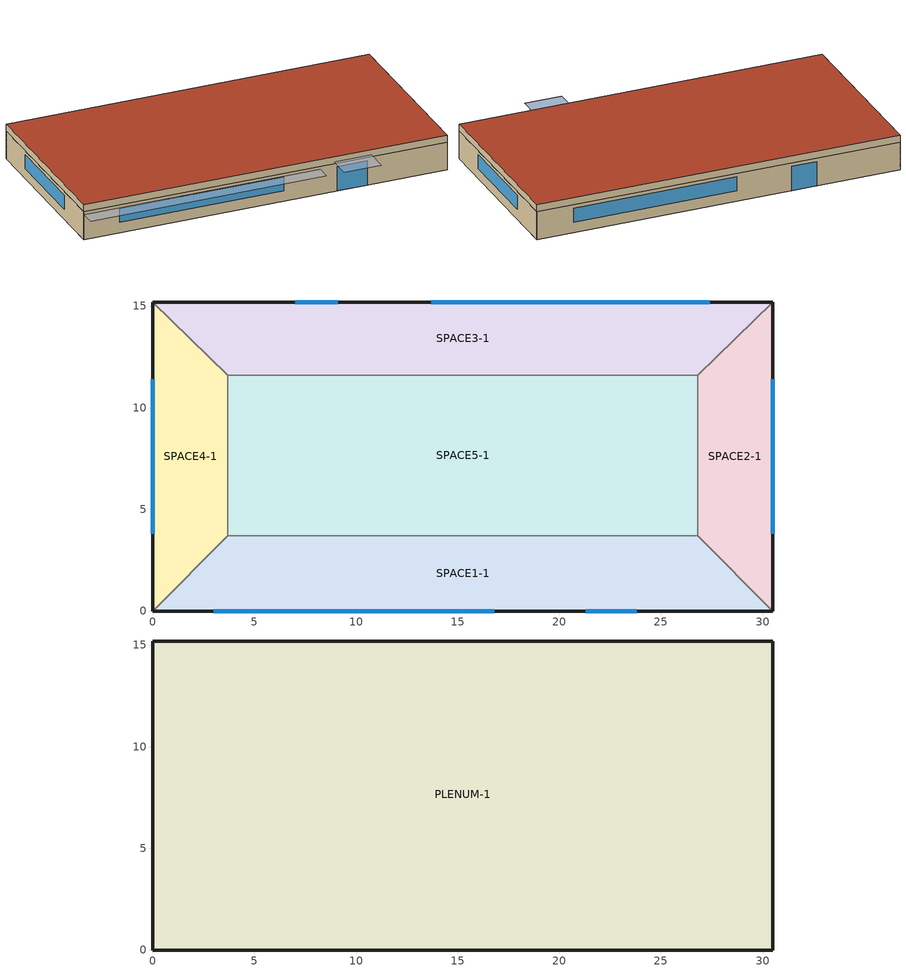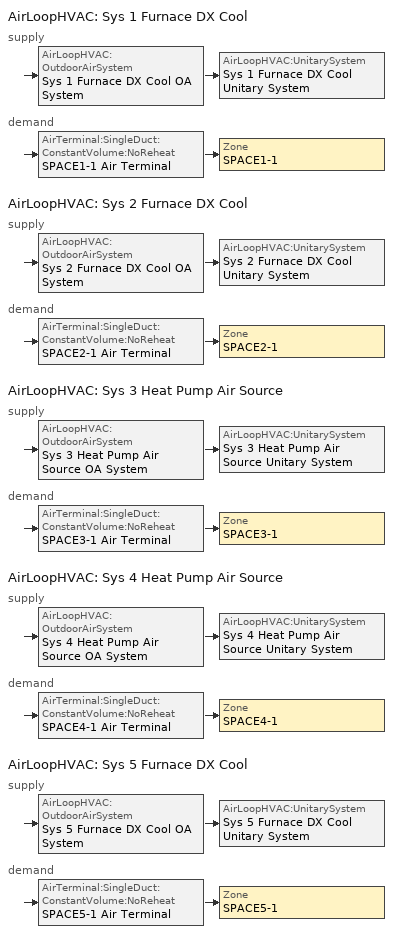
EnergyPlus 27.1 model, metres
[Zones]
SPACE1-1
 floor ground (FLOOR-SLAB-1): 26.8,3.7 30.5,0 0,0 3.7,3.7 z0
 wall outside (WALL-1): 0,0 30.5,0 z0:2.4
 wall to SPACE2-1 (INT-WALL-1): 30.5,0 26.8,3.7 z0:2.4
 wall to SPACE4-1 (INT-WALL-1): 3.7,3.7 0,0 z0:2.4
 wall to SPACE5-1 (INT-WALL-1): 26.8,3.7 3.7,3.7 z0:2.4
 window (Dbl Clr 3mm/13mm Air): 3,0 16.8,0 z0.9:2.1
 window (Sgl Grey 3mm): 21.3,0 23.8,0 z0:2.1
SPACE2-1
 floor ground (FLOOR-SLAB-1): 26.8,11.6 30.5,15.2 30.5,0 26.8,3.7 z0
 wall outside (WALL-1): 30.5,0 30.5,15.2 z0:2.4
 wall to SPACE3-1 (INT-WALL-1): 30.5,15.2 26.8,11.6 z0:2.4
 wall to SPACE5-1 (INT-WALL-1): 26.8,11.6 26.8,3.7 z0:2.4
 window (Dbl Clr 3mm/13mm Air): 30.5,3.8 30.5,11.4 z0.9:2.1
SPACE3-1
 floor ground (FLOOR-SLAB-1): 26.8,11.6 3.7,11.6 0,15.2 30.5,15.2 z0
 wall outside (WALL-1): 30.5,15.2 0,15.2 z0:2.4
 wall to SPACE4-1 (INT-WALL-1): 0,15.2 3.7,11.6 z0:2.4
 wall to SPACE5-1 (INT-WALL-1): 3.7,11.6 26.8,11.6 z0:2.4
 window (Dbl Clr 3mm/13mm Air): 27.4,15.2 13.7,15.2 z0.9:2.1
 window (Sgl Grey 3mm): 9.1,15.2 7,15.2 z0:2.1
SPACE4-1
 floor ground (FLOOR-SLAB-1): 3.7,3.7 0,0 0,15.2 3.7,11.6 z0
 wall outside (WALL-1): 0,15.2 0,0 z0:2.4
 wall to SPACE5-1 (INT-WALL-1): 3.7,3.7 3.7,11.6 z0:2.4
 window (Dbl Clr 3mm/13mm Air): 0,11.4 0,3.8 z0.9:2.1
SPACE5-1
 floor ground (FLOOR-SLAB-1): 26.8,11.6 26.8,3.7 3.7,3.7 3.7,11.6 z0
PLENUM-1
 floor to SPACE1-1 (CLNG-1): 26.8,3.7 30.5,0 0,0 3.7,3.7 z2.4
 floor to SPACE2-1 (CLNG-1): 26.8,11.6 30.5,15.2 30.5,0 26.8,3.7 z2.4
 floor to SPACE3-1 (CLNG-1): 26.8,11.6 3.7,11.6 0,15.2 30.5,15.2 z2.4
 floor to SPACE4-1 (CLNG-1): 3.7,3.7 0,0 0,15.2 3.7,11.6 z2.4
 floor to SPACE5-1 (CLNG-1): 26.8,11.6 26.8,3.7 3.7,3.7 3.7,11.6 z2.4
 wall outside (WALL-1): 0,0 30.5,0 30.5,15.2 0,15.2 0,0 z2.4:3
 roof outside (ROOF-1): 0,15.2 0,0 30.5,0 30.5,15.2 z3
shading: 0,-1.3 0,0 19.8,0 19.8,-1.3 z2.2; 21,-2 21,0 24.1,0 24.1,-2 z2.6
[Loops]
AirLoopHVAC 'Sys 1 Furnace DX Cool'
 supply: AirLoopHVAC:OutdoorAirSystem 'Sys 1 Furnace DX Cool OA System' > AirLoopHVAC:UnitarySystem 'Sys 1 Furnace DX Cool Unitary System'
 demand: AirTerminal:SingleDuct:ConstantVolume:NoReheat 'SPACE1-1 Air Terminal' > Zone 'SPACE1-1'
AirLoopHVAC 'Sys 2 Furnace DX Cool'
 supply: AirLoopHVAC:OutdoorAirSystem 'Sys 2 Furnace DX Cool OA System' > AirLoopHVAC:UnitarySystem 'Sys 2 Furnace DX Cool Unitary System'
 demand: AirTerminal:SingleDuct:ConstantVolume:NoReheat 'SPACE2-1 Air Terminal' > Zone 'SPACE2-1'
AirLoopHVAC 'Sys 3 Heat Pump Air Source'
 supply: AirLoopHVAC:OutdoorAirSystem 'Sys 3 Heat Pump Air Source OA System' > AirLoopHVAC:UnitarySystem 'Sys 3 Heat Pump Air Source Unitary System'
 demand: AirTerminal:SingleDuct:ConstantVolume:NoReheat 'SPACE3-1 Air Terminal' > Zone 'SPACE3-1'
AirLoopHVAC 'Sys 4 Heat Pump Air Source'
 supply: AirLoopHVAC:OutdoorAirSystem 'Sys 4 Heat Pump Air Source OA System' > AirLoopHVAC:UnitarySystem 'Sys 4 Heat Pump Air Source Unitary System'
 demand: AirTerminal:SingleDuct:ConstantVolume:NoReheat 'SPACE4-1 Air Terminal' > Zone 'SPACE4-1'
AirLoopHVAC 'Sys 5 Furnace DX Cool'
 supply: AirLoopHVAC:OutdoorAirSystem 'Sys 5 Furnace DX Cool OA System' > AirLoopHVAC:UnitarySystem 'Sys 5 Furnace DX Cool Unitary System'
 demand: AirTerminal:SingleDuct:ConstantVolume:NoReheat 'SPACE5-1 Air Terminal' > Zone 'SPACE5-1'
[Building]
Building: North Axis {deg}=30; Terrain=City; Loads Convergence Tolerance Value {W}=0.04; Temperature Convergence Tolerance Value {deltaC}=0.4; Solar Distribution=FullExterior; Maximum Number of Warmup Days=25; Minimum Number of Warmup Days=6
[Site:Location]
CHICAGO_IL_USA TMY2-94846: Latitude {deg}=41.78; Longitude {deg}=-87.75; Time Zone {hr}=-6; Elevation {m}=190
[SizingPeriod:DesignDay] Day of Month=21; Humidity Condition Type=Wetbulb; Barometric Pressure {Pa}=99063; Rain Indicator=No; Snow Indicator=No; Daylight Saving Time Indicator=No; Solar Model Indicator=ASHRAEClearSky
Name | Month | Day Type | Maximum Dry-Bulb Temperature {C} | Daily Dry-Bulb Temperature Range {deltaC} | Wetbulb or DewPoint at Maximum Dry-Bulb {C} | Wind Speed {m/s} | Wind Direction {deg} | Sky Clearness
CHICAGO_IL_USA Annual Heating 99% Design Conditions DB | 1 | WinterDesignDay | -17.3 | 0 | -17.3 | 4.9 | 270 | 0
CHICAGO_IL_USA Annual Cooling 1% Design Conditions DB/MCWB | 7 | SummerDesignDay | 31.5 | 10.7 | 23 | 5.3 | 230 | 1
[Site:GroundTemperature:BuildingSurface]
20.03, 20.03, 20.13, 20.3, 20.43, 20.52, 20.62, 20.77, 20.78, 20.55, 20.44, 20.2
[Material] Thermal Absorptance=0.9
Name | Roughness | Thickness {m} | Conductivity {W/m-K} | Density {kg/m3} | Specific Heat {J/kg-K} | Solar Absorptance | Visible Absorptance
RG01 | Rough | 0.0127 | 1.442 | 881 | 1674 | 0.65 | 0.65
BR01 | VeryRough | 0.0095 | 0.162 | 1121 | 1464 | 0.7 | 0.7
IN46 | VeryRough | 0.0762 | 0.023 | 24 | 1590 | 0.5 | 0.5
WD01 | MediumSmooth | 0.0191 | 0.115 | 513 | 1381 | 0.78 | 0.78
PW03 | MediumSmooth | 0.0127 | 0.115 | 545 | 1213 | 0.78 | 0.78
IN02 | Rough | 0.0901 | 0.043 | 10 | 837 | 0.75 | 0.75
GP01 | MediumSmooth | 0.0127 | 0.16 | 801 | 837 | 0.75 | 0.75
GP02 | MediumSmooth | 0.0159 | 0.16 | 801 | 837 | 0.75 | 0.75
CC03 | MediumRough | 0.1016 | 1.31 | 2243 | 837 | 0.65 | 0.65
[Material:NoMass]
MAT-CLNG-1: Roughness=Rough; Thermal Resistance {m2-K/W}=0.652259; Thermal Absorptance=0.65; Solar Absorptance=0.65; Visible Absorptance=0.65
[Material:AirGap]
AL21: Thermal Resistance {m2-K/W}=0.157
[Construction]
ROOF-1: RG01, BR01, IN46, WD01
WALL-1: WD01, PW03, IN02, GP01
CLNG-1: MAT-CLNG-1
FLOOR-SLAB-1: CC03
INT-WALL-1: GP02, AL21, GP02
Dbl Clr 3mm/13mm Air: CLEAR 3MM, AIR 13MM, CLEAR 3MM
Sgl Grey 3mm: GREY 3MM
[WindowMaterial:Gas]
AIR 13MM: Gas Type=Air; Thickness {m}=0.0127
[WindowMaterial:Glazing] Optical Data Type=SpectralAverage; Thickness {m}=0.003; Infrared Transmittance at Normal Incidence=0; Front Side Infrared Hemispherical Emissivity=0.84; Back Side Infrared Hemispherical Emissivity=0.84; Conductivity {W/m-K}=0.9
Name | Solar Transmittance at Normal Incidence | Front Side Solar Reflectance at Normal Incidence | Back Side Solar Reflectance at Normal Incidence | Visible Transmittance at Normal Incidence | Front Side Visible Reflectance at Normal Incidence | Back Side Visible Reflectance at Normal Incidence
CLEAR 3MM | 0.837 | 0.075 | 0.075 | 0.898 | 0.081 | 0.081
GREY 3MM | 0.626 | 0.061 | 0.061 | 0.611 | 0.061 | 0.061
[Zone] Type=1; Multiplier=1
Name | Ceiling Height {m} | Volume {m3}
PLENUM-1 | 0.6096 | 283.2
SPACE1-1; SPACE3-1 | 2.4384 | 239.247
SPACE2-1; SPACE4-1 | 2.4384 | 103.311
SPACE5-1 | 2.4384 | 447.683
[ZoneInfiltration:DesignFlowRate] Schedule=INFIL-SCH; Design Flow Rate Calculation Method=flow/zone; Constant Term Coefficient=0; Temperature Term Coefficient=0; Velocity Term Coefficient=0.2237; Velocity Squared Term Coefficient=0
Name | Zone or ZoneList or Space or SpaceList | Design Flow Rate {m3/s}
SPACE1-1 Infil 1 | SPACE1-1 | 0.0167
SPACE2-1 Infil 1 | SPACE2-1 | 0.00717
SPACE3-1 Infil 1 | SPACE3-1 | 0.0167
SPACE4-1 Infil 1 | SPACE4-1 | 0.00717
SPACE5-1 Infil 1 | SPACE5-1 | 0.031089
[People] Number of People Schedule=OCCUPY-1; Number of People Calculation Method=people; Fraction Radiant=0.3; Activity Level Schedule=ActSchd
Name | Zone or ZoneList or Space or SpaceList | Number of People
SPACE1-1 People 1 | SPACE1-1 | 11
SPACE2-1 People 1 | SPACE2-1 | 5
SPACE3-1 People 1 | SPACE3-1 | 11
SPACE4-1 People 1 | SPACE4-1 | 5
SPACE5-1 People 1 | SPACE5-1 | 20
[Lights] Schedule=LIGHTS-1; Design Level Calculation Method=LightingLevel; Return Air Fraction=0; Fraction Radiant=0.59; Fraction Visible=0.2; Fraction Replaceable=0
Name | Zone or ZoneList or Space or SpaceList | Lighting Level {W}
SPACE1-1 Lights 1 | SPACE1-1 | 1584
SPACE2-1 Lights 1 | SPACE2-1 | 684
SPACE3-1 Lights 1 | SPACE3-1 | 1584
SPACE4-1 Lights 1 | SPACE4-1 | 684
SPACE5-1 Lights 1 | SPACE5-1 | 2964
[ElectricEquipment] Schedule=EQUIP-1; Design Level Calculation Method=EquipmentLevel; Fraction Latent=0; Fraction Radiant=0.3; Fraction Lost=0
Name | Zone or ZoneList or Space or SpaceList | Design Level {W}
SPACE1-1 ElecEq 1 | SPACE1-1 | 1056
SPACE2-1 ElecEq 1 | SPACE2-1 | 456
SPACE3-1 ElecEq 1 | SPACE3-1 | 1056
SPACE4-1 ElecEq 1 | SPACE4-1 | 456
SPACE5-1 ElecEq 1 | SPACE5-1 | 1976
[ThermostatSetpoint:DualSetpoint]
All Zones Dual SP Control: Heating Setpoint Temperature Schedule=Htg-SetP-Sch; Cooling Setpoint Temperature Schedule=Clg-SetP-Sch
[ZoneControl:Thermostat] Control Type Schedule=HVACTemplate-Always 4; Control 1=All Zones Dual SP Control
Name | Zone or ZoneList
SPACE1-1 Thermostat | SPACE1-1
SPACE2-1 Thermostat | SPACE2-1
SPACE3-1 Thermostat | SPACE3-1
SPACE4-1 Thermostat | SPACE4-1
SPACE5-1 Thermostat | SPACE5-1
[DesignSpecification:OutdoorAir] Outdoor Air Method=flow/person; Outdoor Air Flow per Person {m3/s-person}=0.00944; Outdoor Air Flow per Zone Floor Area {m3/s-m2}=0; Outdoor Air Flow per Zone {m3/s}=0
SZ DSOA SPACE1-1; SZ DSOA SPACE2-1; SZ DSOA SPACE3-1; SZ DSOA SPACE4-1; SZ DSOA SPACE5-1
[Sizing:Zone] Zone Cooling Design Supply Air Temperature Input Method=SupplyAirTemperature; Zone Cooling Design Supply Air Temperature {C}=12.8; Zone Cooling Design Supply Air Temperature Difference {deltaC}=11.11; Zone Heating Design Supply Air Temperature Input Method=SupplyAirTemperature; Zone Heating Design Supply Air Temperature {C}=50; Zone Cooling Design Supply Air Humidity Ratio {kgWater/kgDryAir}=0.008; Zone Heating Design Supply Air Humidity Ratio {kgWater/kgDryAir}=0.008; Cooling Design Air Flow Method=DesignDay; Cooling Design Air Flow Rate {m3/s}=0; Cooling Minimum Air Flow Fraction=0; Heating Design Air Flow Method=DesignDay; Heating Design Air Flow Rate {m3/s}=0; Heating Maximum Air Flow Fraction=0; Account for Dedicated Outdoor Air System=No; Dedicated Outdoor Air System Control Strategy=NeutralSupplyAir; Dedicated Outdoor Air Low Setpoint Temperature for Design {C}=autosize; Dedicated Outdoor Air High Setpoint Temperature for Design {C}=autosize
Name | Design Specification Outdoor Air Object | Design Specification Zone Air Distribution Object
SPACE1-1 | SZ DSOA SPACE1-1 | SZ DSZAD SPACE1-1
SPACE2-1 | SZ DSOA SPACE2-1 | SZ DSZAD SPACE2-1
SPACE3-1 | SZ DSOA SPACE3-1 | SZ DSZAD SPACE3-1
SPACE4-1 | SZ DSOA SPACE4-1 | SZ DSZAD SPACE4-1
SPACE5-1 | SZ DSOA SPACE5-1 | SZ DSZAD SPACE5-1
[DesignSpecification:ZoneAirDistribution] Zone Air Distribution Effectiveness in Cooling Mode=1; Zone Air Distribution Effectiveness in Heating Mode=1
SZ DSZAD SPACE1-1; SZ DSZAD SPACE2-1; SZ DSZAD SPACE3-1; SZ DSZAD SPACE4-1; SZ DSZAD SPACE5-1
[Zone equipment]
SPACE1-1: SPACE1-1 Air Terminal
SPACE2-1: SPACE2-1 Air Terminal
SPACE3-1: SPACE3-1 Air Terminal
SPACE4-1: SPACE4-1 Air Terminal
SPACE5-1: SPACE5-1 Air Terminal
[AirTerminal:SingleDuct:ConstantVolume:NoReheat] Maximum Air Flow Rate {m3/s}=autosize
SPACE1-1 Air Terminal; SPACE2-1 Air Terminal; SPACE3-1 Air Terminal; SPACE4-1 Air Terminal; SPACE5-1 Air Terminal
[Sizing:System] Type of Load to Size On=Sensible; Design Outdoor Air Flow Rate {m3/s}=autosize; Central Heating Maximum System Air Flow Ratio=1; Preheat Design Temperature {C}=7; Preheat Design Humidity Ratio {kgWater/kgDryAir}=0.008; Precool Design Temperature {C}=11; Precool Design Humidity Ratio {kgWater/kgDryAir}=0.008; Central Cooling Design Supply Air Temperature {C}=12.8; Central Heating Design Supply Air Temperature {C}=50; Type of Zone Sum to Use=NonCoincident; 100% Outdoor Air in Cooling=No; 100% Outdoor Air in Heating=No; Central Cooling Design Supply Air Humidity Ratio {kgWater/kgDryAir}=0.008; Central Heating Design Supply Air Humidity Ratio {kgWater/kgDryAir}=0.008; Cooling Supply Air Flow Rate Method=DesignDay; Cooling Supply Air Flow Rate {m3/s}=0; Heating Supply Air Flow Rate Method=DesignDay; Heating Supply Air Flow Rate {m3/s}=0; System Outdoor Air Method=ZoneSum; Zone Maximum Outdoor Air Fraction=1; Cooling Design Capacity Method=CoolingDesignCapacity; Cooling Design Capacity {W}=autosize; Heating Design Capacity Method=HeatingDesignCapacity; Heating Design Capacity {W}=autosize; Central Cooling Capacity Control Method=OnOff
Sys 1 Furnace DX Cool; Sys 2 Furnace DX Cool; Sys 3 Heat Pump Air Source; Sys 4 Heat Pump Air Source; Sys 5 Furnace DX Cool
[AirLoopHVAC] Design Supply Air Flow Rate {m3/s}=autosize
Sys 1 Furnace DX Cool; Sys 2 Furnace DX Cool; Sys 3 Heat Pump Air Source; Sys 4 Heat Pump Air Source; Sys 5 Furnace DX Cool
[AvailabilityManager:Scheduled] Schedule=HVACTemplate-Always 1
Sys 1 Furnace DX Cool Availability; Sys 2 Furnace DX Cool Availability; Sys 3 Heat Pump Air Source Availability; Sys 4 Heat Pump Air Source Availability; Sys 5 Furnace DX Cool Availability
[AirLoopHVAC:UnitarySystem] Control Type=Load; Supply Air Fan Operating Mode Schedule=FanAvailSched; DX Heating Coil Sizing Ratio=1; Cooling Supply Air Flow Rate Method=SupplyAirFlowRate; Cooling Supply Air Flow Rate {m3/s}=autosize; Heating Supply Air Flow Rate Method=SupplyAirFlowRate; Heating Supply Air Flow Rate {m3/s}=autosize; No Load Supply Air Flow Rate Method=SupplyAirFlowRate; No Load Supply Air Flow Rate {m3/s}=autosize; No Load Supply Air Flow Rate Control Set To Low Speed=No; Maximum Supply Air Temperature {C}=Autosize; Maximum Outdoor Dry-Bulb Temperature for Supplemental Heater Operation {C}=21
Name | Controlling Zone or Thermostat Location | Dehumidification Control Type | Supply Fan | Fan Placement | Heating Coil | Cooling Coil | Latent Load Control | Supplemental Heating Coil
Sys 1 Furnace DX Cool Unitary System | SPACE1-1 | Multimode | Sys 1 Furnace DX Cool Supply Fan | BlowThrough | Sys 1 Furnace DX Cool Heating Coil | Sys 1 Furnace DX Cool Cooling Coil | LatentWithSensibleLoadControl
Sys 2 Furnace DX Cool Unitary System | SPACE2-1 | Multimode | Sys 2 Furnace DX Cool Supply Fan | DrawThrough | Sys 2 Furnace DX Cool Heating Coil | Sys 2 Furnace DX Cool Cooling Coil | LatentWithSensibleLoadControl
Sys 3 Heat Pump Air Source Unitary System | SPACE3-1 | Multimode | Sys 3 Heat Pump Air Source Supply Fan | BlowThrough | Sys 3 Heat Pump Air Source Heating Coil | Sys 3 Heat Pump Air Source Cooling Coil | LatentWithSensibleLoadControl | Sys 3 Heat Pump Air Source Supp Heat or Reheat Coil
Sys 4 Heat Pump Air Source Unitary System | SPACE4-1 | Multimode | Sys 4 Heat Pump Air Source Supply Fan | BlowThrough | Sys 4 Heat Pump Air Source Heating Coil | Sys 4 Heat Pump Air Source Cooling Coil | LatentWithSensibleLoadControl | Sys 4 Heat Pump Air Source Supp Heat or Reheat Coil
Sys 5 Furnace DX Cool Unitary System | SPACE5-1 | None | Sys 5 Furnace DX Cool Supply Fan | BlowThrough | Sys 5 Furnace DX Cool Heating Coil | Sys 5 Furnace DX Cool Cooling Coil
[Coil:Cooling:DX]
Name | Performance Object
Sys 1 Furnace DX Cool Cooling Coil | Sys 1 Furnace DX Cool Cooling Coil Performance
Sys 2 Furnace DX Cool Cooling Coil | Sys 2 Furnace DX Cool Cooling Coil Performance
Sys 3 Heat Pump Air Source Cooling Coil | Sys 3 Heat Pump Air Source Cooling Coil Performance
Sys 4 Heat Pump Air Source Cooling Coil | Sys 4 Heat Pump Air Source Cooling Coil Performance
Sys 5 Furnace DX Cool Cooling Coil | Sys 5 Furnace DX Cool Cooling Coil Performance
[Coil:Cooling:DX:CurveFit:Performance] Capacity Control Method=Discrete; Compressor Fuel Type=Electricity
Name | Base Operating Mode | Alternative Operating Mode 1
Sys 1 Furnace DX Cool Cooling Coil Performance | Sys 1 Furnace DX Cool Cooling Coil Normal Operating Mode | Sys 1 Furnace DX Cool Cooling Coil Dehumidification Operating Mode
Sys 2 Furnace DX Cool Cooling Coil Performance | Sys 2 Furnace DX Cool Cooling Coil Normal Operating Mode | Sys 2 Furnace DX Cool Cooling Coil Dehumidification Operating Mode
Sys 3 Heat Pump Air Source Cooling Coil Performance | Sys 3 Heat Pump Air Source Cooling Coil Normal Operating Mode | Sys 3 Heat Pump Air Source Cooling Coil Dehumidification Operating Mode
Sys 4 Heat Pump Air Source Cooling Coil Performance | Sys 4 Heat Pump Air Source Cooling Coil Normal Operating Mode | Sys 4 Heat Pump Air Source Cooling Coil Dehumidification Operating Mode
Sys 5 Furnace DX Cool Cooling Coil Performance | Sys 5 Furnace DX Cool Cooling Coil Normal Operating Mode | Sys 5 Furnace DX Cool Cooling Coil Dehumidification Operating Mode
[Coil:Cooling:DX:CurveFit:OperatingMode] Rated Gross Total Cooling Capacity {W}=autosize; Rated Evaporator Air Flow Rate {m3/s}=autosize; Apply Latent Degradation to Speeds Greater than 1=Yes; Nominal Speed Number=2
Name | Speed 1 | Speed 2
Sys 1 Furnace DX Cool Cooling Coil Normal Operating Mode | Sys 1 Furnace DX Cool Cooling Coil Normal Mode Stage 1 Performance | Sys 1 Furnace DX Cool Cooling Coil Normal Mode Stage 2 Performance
Sys 1 Furnace DX Cool Cooling Coil Dehumidification Operating Mode | Sys 1 Furnace DX Cool Cooling Coil Dehumidification Mode Stage 1 Performance | Sys 1 Furnace DX Cool Cooling Coil Dehumidification Mode Stage 2 Performance
Sys 2 Furnace DX Cool Cooling Coil Normal Operating Mode | Sys 2 Furnace DX Cool Cooling Coil Normal Mode Stage 1 Performance | Sys 2 Furnace DX Cool Cooling Coil Normal Mode Stage 2 Performance
Sys 2 Furnace DX Cool Cooling Coil Dehumidification Operating Mode | Sys 2 Furnace DX Cool Cooling Coil Dehumidification Mode Stage 1 Performance | Sys 2 Furnace DX Cool Cooling Coil Dehumidification Mode Stage 2 Performance
Sys 3 Heat Pump Air Source Cooling Coil Normal Operating Mode | Sys 3 Heat Pump Air Source Cooling Coil Normal Mode Stage 1 Performance | Sys 3 Heat Pump Air Source Cooling Coil Normal Mode Stage 2 Performance
Sys 3 Heat Pump Air Source Cooling Coil Dehumidification Operating Mode | Sys 3 Heat Pump Air Source Cooling Coil Dehumidification Mode Stage 1 Performance | Sys 3 Heat Pump Air Source Cooling Coil Dehumidification Mode Stage 2 Performance
Sys 4 Heat Pump Air Source Cooling Coil Normal Operating Mode | Sys 4 Heat Pump Air Source Cooling Coil Normal Mode Stage 1 Performance | Sys 4 Heat Pump Air Source Cooling Coil Normal Mode Stage 2 Performance
Sys 4 Heat Pump Air Source Cooling Coil Dehumidification Operating Mode | Sys 4 Heat Pump Air Source Cooling Coil Dehumidification Mode Stage 1 Performance | Sys 4 Heat Pump Air Source Cooling Coil Dehumidification Mode Stage 2 Performance
Sys 5 Furnace DX Cool Cooling Coil Normal Operating Mode | Sys 5 Furnace DX Cool Cooling Coil Normal Mode Stage 1 Performance | Sys 5 Furnace DX Cool Cooling Coil Normal Mode Stage 2 Performance
Sys 5 Furnace DX Cool Cooling Coil Dehumidification Operating Mode | Sys 5 Furnace DX Cool Cooling Coil Dehumidification Mode Stage 1 Performance | Sys 5 Furnace DX Cool Cooling Coil Dehumidification Mode Stage 2 Performance
[Coil:Cooling:DX:CurveFit:Speed] Gross Sensible Heat Ratio=autosize; 2023 Rated Evaporator Fan Power Per Volume Flow Rate {W/(m3/s)}=934.4
Name | Gross Total Cooling Capacity Fraction | Evaporator Air Flow Rate Fraction | Gross Cooling COP {W/W} | Active Fraction of Coil Face Area | Total Cooling Capacity Modifier Function of Temperature Curve | Total Cooling Capacity Modifier Function of Air Flow Fraction Curve | Energy Input Ratio Modifier Function of Temperature Curve | Energy Input Ratio Modifier Function of Air Flow Fraction Curve | Part Load Fraction Correlation Curve | Condenser Air Flow Rate Fraction | Evaporative Condenser Pump Power Fraction
Sys 1 Furnace DX Cool Cooling Coil Normal Mode Stage 1 Performance | 0.5 | 0.5 | 3 | 0.5 | Sys 1 Furnace DX Cool DX Coil Std Cap-FT | Sys 1 Furnace DX Cool DX Coil Cap-FF | Sys 1 Furnace DX Cool DX Coil Std EIR-FT | Sys 1 Furnace DX Cool DX Coil EIR-FF | Sys 1 Furnace DX Cool DX Coil PLF
Sys 1 Furnace DX Cool Cooling Coil Normal Mode Stage 2 Performance | 1 | 1 | 3 | 1 | Sys 1 Furnace DX Cool DX Coil Std Cap-FT | Sys 1 Furnace DX Cool DX Coil Cap-FF | Sys 1 Furnace DX Cool DX Coil Std EIR-FT | Sys 1 Furnace DX Cool DX Coil EIR-FF | Sys 1 Furnace DX Cool DX Coil PLF | 1 | 1
Sys 1 Furnace DX Cool Cooling Coil Dehumidification Mode Stage 1 Performance | 0.5 | 0.5 | 2.7 | 0.5 | Sys 1 Furnace DX Cool DX Coil Dehum Cap-FT | Sys 1 Furnace DX Cool DX Coil Cap-FF | Sys 1 Furnace DX Cool DX Coil Dehum EIR-FT | Sys 1 Furnace DX Cool DX Coil EIR-FF | Sys 1 Furnace DX Cool DX Coil PLF
Sys 1 Furnace DX Cool Cooling Coil Dehumidification Mode Stage 2 Performance | 1 | 1 | 2.7 | 1 | Sys 1 Furnace DX Cool DX Coil Dehum Cap-FT | Sys 1 Furnace DX Cool DX Coil Cap-FF | Sys 1 Furnace DX Cool DX Coil Dehum EIR-FT | Sys 1 Furnace DX Cool DX Coil EIR-FF | Sys 1 Furnace DX Cool DX Coil PLF | 1 | 1
Sys 2 Furnace DX Cool Cooling Coil Normal Mode Stage 1 Performance | 0.5 | 0.5 | 3 | 0.5 | Sys 2 Furnace DX Cool DX Coil Std Cap-FT | Sys 2 Furnace DX Cool DX Coil Cap-FF | Sys 2 Furnace DX Cool DX Coil Std EIR-FT | Sys 2 Furnace DX Cool DX Coil EIR-FF | Sys 2 Furnace DX Cool DX Coil PLF
Sys 2 Furnace DX Cool Cooling Coil Normal Mode Stage 2 Performance | 1 | 1 | 3 | 1 | Sys 2 Furnace DX Cool DX Coil Std Cap-FT | Sys 2 Furnace DX Cool DX Coil Cap-FF | Sys 2 Furnace DX Cool DX Coil Std EIR-FT | Sys 2 Furnace DX Cool DX Coil EIR-FF | Sys 2 Furnace DX Cool DX Coil PLF | 1 | 1
Sys 2 Furnace DX Cool Cooling Coil Dehumidification Mode Stage 1 Performance | 0.5 | 0.5 | 2.7 | 0.5 | Sys 2 Furnace DX Cool DX Coil Dehum Cap-FT | Sys 2 Furnace DX Cool DX Coil Cap-FF | Sys 2 Furnace DX Cool DX Coil Dehum EIR-FT | Sys 2 Furnace DX Cool DX Coil EIR-FF | Sys 2 Furnace DX Cool DX Coil PLF
Sys 2 Furnace DX Cool Cooling Coil Dehumidification Mode Stage 2 Performance | 1 | 1 | 2.7 | 1 | Sys 2 Furnace DX Cool DX Coil Dehum Cap-FT | Sys 2 Furnace DX Cool DX Coil Cap-FF | Sys 2 Furnace DX Cool DX Coil Dehum EIR-FT | Sys 2 Furnace DX Cool DX Coil EIR-FF | Sys 2 Furnace DX Cool DX Coil PLF | 1 | 1
Sys 3 Heat Pump Air Source Cooling Coil Normal Mode Stage 1 Performance | 0.5 | 0.5 | 3 | 0.5 | Sys 3 Heat Pump Air Source DX Coil Std Cap-FT | Sys 3 Heat Pump Air Source DX Coil Cap-FF | Sys 3 Heat Pump Air Source DX Coil Std EIR-FT | Sys 3 Heat Pump Air Source DX Coil EIR-FF | Sys 3 Heat Pump Air Source DX Coil PLF
Sys 3 Heat Pump Air Source Cooling Coil Normal Mode Stage 2 Performance | 1 | 1 | 3 | 1 | Sys 3 Heat Pump Air Source DX Coil Std Cap-FT | Sys 3 Heat Pump Air Source DX Coil Cap-FF | Sys 3 Heat Pump Air Source DX Coil Std EIR-FT | Sys 3 Heat Pump Air Source DX Coil EIR-FF | Sys 3 Heat Pump Air Source DX Coil PLF | 1 | 1
Sys 3 Heat Pump Air Source Cooling Coil Dehumidification Mode Stage 1 Performance | 0.5 | 0.5 | 2.7 | 0.5 | Sys 3 Heat Pump Air Source DX Coil Dehum Cap-FT | Sys 3 Heat Pump Air Source DX Coil Cap-FF | Sys 3 Heat Pump Air Source DX Coil Dehum EIR-FT | Sys 3 Heat Pump Air Source DX Coil EIR-FF | Sys 3 Heat Pump Air Source DX Coil PLF
Sys 3 Heat Pump Air Source Cooling Coil Dehumidification Mode Stage 2 Performance | 1 | 1 | 2.7 | 1 | Sys 3 Heat Pump Air Source DX Coil Dehum Cap-FT | Sys 3 Heat Pump Air Source DX Coil Cap-FF | Sys 3 Heat Pump Air Source DX Coil Dehum EIR-FT | Sys 3 Heat Pump Air Source DX Coil EIR-FF | Sys 3 Heat Pump Air Source DX Coil PLF | 1 | 1
Sys 4 Heat Pump Air Source Cooling Coil Normal Mode Stage 1 Performance | 0.5 | 0.5 | 3 | 0.5 | Sys 4 Heat Pump Air Source DX Coil Std Cap-FT | Sys 4 Heat Pump Air Source DX Coil Cap-FF | Sys 4 Heat Pump Air Source DX Coil Std EIR-FT | Sys 4 Heat Pump Air Source DX Coil EIR-FF | Sys 4 Heat Pump Air Source DX Coil PLF
Sys 4 Heat Pump Air Source Cooling Coil Normal Mode Stage 2 Performance | 1 | 1 | 3 | 1 | Sys 4 Heat Pump Air Source DX Coil Std Cap-FT | Sys 4 Heat Pump Air Source DX Coil Cap-FF | Sys 4 Heat Pump Air Source DX Coil Std EIR-FT | Sys 4 Heat Pump Air Source DX Coil EIR-FF | Sys 4 Heat Pump Air Source DX Coil PLF | 1 | 1
Sys 4 Heat Pump Air Source Cooling Coil Dehumidification Mode Stage 1 Performance | 0.5 | 0.5 | 2.7 | 0.5 | Sys 4 Heat Pump Air Source DX Coil Dehum Cap-FT | Sys 4 Heat Pump Air Source DX Coil Cap-FF | Sys 4 Heat Pump Air Source DX Coil Dehum EIR-FT | Sys 4 Heat Pump Air Source DX Coil EIR-FF | Sys 4 Heat Pump Air Source DX Coil PLF
Sys 4 Heat Pump Air Source Cooling Coil Dehumidification Mode Stage 2 Performance | 1 | 1 | 2.7 | 1 | Sys 4 Heat Pump Air Source DX Coil Dehum Cap-FT | Sys 4 Heat Pump Air Source DX Coil Cap-FF | Sys 4 Heat Pump Air Source DX Coil Dehum EIR-FT | Sys 4 Heat Pump Air Source DX Coil EIR-FF | Sys 4 Heat Pump Air Source DX Coil PLF | 1 | 1
Sys 5 Furnace DX Cool Cooling Coil Normal Mode Stage 1 Performance | 0.5 | 0.5 | 3 | 0.5 | Sys 5 Furnace DX Cool DX Coil Std Cap-FT | Sys 5 Furnace DX Cool DX Coil Cap-FF | Sys 5 Furnace DX Cool DX Coil Std EIR-FT | Sys 5 Furnace DX Cool DX Coil EIR-FF | Sys 5 Furnace DX Cool DX Coil PLF
Sys 5 Furnace DX Cool Cooling Coil Normal Mode Stage 2 Performance | 1 | 1 | 3 | 1 | Sys 5 Furnace DX Cool DX Coil Std Cap-FT | Sys 5 Furnace DX Cool DX Coil Cap-FF | Sys 5 Furnace DX Cool DX Coil Std EIR-FT | Sys 5 Furnace DX Cool DX Coil EIR-FF | Sys 5 Furnace DX Cool DX Coil PLF | 1 | 1
Sys 5 Furnace DX Cool Cooling Coil Dehumidification Mode Stage 1 Performance | 0.5 | 0.5 | 2.7 | 0.5 | Sys 5 Furnace DX Cool DX Coil Dehum Cap-FT | Sys 5 Furnace DX Cool DX Coil Cap-FF | Sys 5 Furnace DX Cool DX Coil Dehum EIR-FT | Sys 5 Furnace DX Cool DX Coil EIR-FF | Sys 5 Furnace DX Cool DX Coil PLF
Sys 5 Furnace DX Cool Cooling Coil Dehumidification Mode Stage 2 Performance | 1 | 1 | 2.7 | 1 | Sys 5 Furnace DX Cool DX Coil Dehum Cap-FT | Sys 5 Furnace DX Cool DX Coil Cap-FF | Sys 5 Furnace DX Cool DX Coil Dehum EIR-FT | Sys 5 Furnace DX Cool DX Coil EIR-FF | Sys 5 Furnace DX Cool DX Coil PLF | 1 | 1
[Coil:Heating:Fuel] Fuel Type=NaturalGas; Burner Efficiency=0.8; Nominal Capacity {W}=autosize; On Cycle Parasitic Electric Load {W}=0; Off Cycle Parasitic Fuel Load {W}=0
Name | Part Load Fraction Correlation Curve
Sys 1 Furnace DX Cool Heating Coil | Sys 1 Furnace DX Cool Heating Coil PLF-FPLR
Sys 5 Furnace DX Cool Heating Coil | Sys 5 Furnace DX Cool Heating Coil PLF-FPLR
[Fan:OnOff] Availability Schedule=HVACTemplate-Always 1; Fan Total Efficiency=0.7; Pressure Rise {Pa}=600; Maximum Flow Rate {m3/s}=autosize; Motor Efficiency=0.9; Motor In Airstream Fraction=1
Sys 1 Furnace DX Cool Supply Fan; Sys 2 Furnace DX Cool Supply Fan; Sys 3 Heat Pump Air Source Supply Fan; Sys 4 Heat Pump Air Source Supply Fan; Sys 5 Furnace DX Cool Supply Fan
[SetpointManager:SingleZone:Cooling] Control Variable=Temperature; Minimum Supply Air Temperature {C}=13; Maximum Supply Air Temperature {C}=45
Name | Control Zone | Setpoint Node or NodeList
Sys 1 Furnace DX Cool Economizer Supply Air Temp Manager | SPACE1-1 | Sys 1 Furnace DX Cool Heating Coil Outlet
Sys 2 Furnace DX Cool Economizer Supply Air Temp Manager | SPACE2-1 | Sys 2 Furnace DX Cool Supply Fan Outlet
Sys 3 Heat Pump Air Source Economizer Supply Air Temp Manager | SPACE3-1 | Sys 3 Heat Pump Air Source Supp Heat or Reheat Coil Outl
Sys 4 Heat Pump Air Source Economizer Supply Air Temp Manager | SPACE4-1 | Sys 4 Heat Pump Air Source Supp Heat or Reheat Coil Outl
Sys 5 Furnace DX Cool Economizer Supply Air Temp Manager | SPACE5-1 | Sys 5 Furnace DX Cool Heating Coil Outlet
[SetpointManager:MixedAir] Control Variable=Temperature
Name | Setpoint Node or NodeList
Sys 1 Furnace DX Cool Cooling Coil Air Temp Manager | Sys 1 Furnace DX Cool Mixed Air Outlet
Sys 2 Furnace DX Cool Cooling Coil Air Temp Manager | Sys 2 Furnace DX Cool Mixed Air Outlet
Sys 3 Heat Pump Air Source Cooling Coil Air Temp Manager | Sys 3 Heat Pump Air Source Mixed Air Outlet
Sys 4 Heat Pump Air Source Cooling Coil Air Temp Manager | Sys 4 Heat Pump Air Source Mixed Air Outlet
Sys 5 Furnace DX Cool Cooling Coil Air Temp Manager | Sys 5 Furnace DX Cool Mixed Air Outlet
[Controller:OutdoorAir] Minimum Outdoor Air Flow Rate {m3/s}=autosize; Maximum Outdoor Air Flow Rate {m3/s}=autosize; Economizer Control Type=DifferentialDryBulb; Economizer Control Action Type=ModulateFlow; Economizer Maximum Limit Dry-Bulb Temperature {C}=20; Minimum Limit Type=FixedMinimum; Minimum Outdoor Air Schedule=Min OA Sched
Name | Lockout Type
Sys 1 Furnace DX Cool OA Controller; Sys 2 Furnace DX Cool OA Controller; Sys 3 Heat Pump Air Source OA Controller; Sys 4 Heat Pump Air Source OA Controller | LockoutWithCompressor
Sys 5 Furnace DX Cool OA Controller | NoLockout
[Coil:Heating:Electric] Efficiency=1; Nominal Capacity {W}=autosize
Sys 2 Furnace DX Cool Heating Coil; Sys 3 Heat Pump Air Source Supp Heat or Reheat Coil; Sys 4 Heat Pump Air Source Supp Heat or Reheat Coil
[Coil:Heating:DX:SingleSpeed] Gross Rated Heating Capacity {W}=autosize; Gross Rated Heating COP {W/W}=2.75; Rated Air Flow Rate {m3/s}=autosize; 2023 Rated Supply Fan Power Per Volume Flow Rate {W/(m3/s)}=934.4; Minimum Outdoor Dry-Bulb Temperature for Compressor Operation {C}=-8; Maximum Outdoor Dry-Bulb Temperature for Defrost Operation {C}=5; Crankcase Heater Capacity {W}=0; Maximum Outdoor Dry-Bulb Temperature for Crankcase Heater Operation {C}=0; Defrost Strategy=ReverseCycle; Defrost Control=Timed; Defrost Time Period Fraction=0.058333; Resistive Defrost Heater Capacity {W}=autosize
Name | Heating Capacity Function of Temperature Curve | Heating Capacity Function of Flow Fraction Curve | Energy Input Ratio Function of Temperature Curve | Energy Input Ratio Function of Flow Fraction Curve | Part Load Fraction Correlation Curve | Defrost Energy Input Ratio Function of Temperature Curve
Sys 3 Heat Pump Air Source Heating Coil | Sys 3 Heat Pump Air Source HP Heating Coil Cap-FT | Sys 3 Heat Pump Air Source HP Heating Coil Cap-FF | Sys 3 Heat Pump Air Source HP Heating Coil EIR-FT | Sys 3 Heat Pump Air Source HP Heating Coil EIR-FF | Sys 3 Heat Pump Air Source HP Heating Coil PLF | Sys 3 Heat Pump Air Source HP Heating Coil DefrEIR-FT
Sys 4 Heat Pump Air Source Heating Coil | Sys 4 Heat Pump Air Source HP Heating Coil Cap-FT | Sys 4 Heat Pump Air Source HP Heating Coil Cap-FF | Sys 4 Heat Pump Air Source HP Heating Coil EIR-FT | Sys 4 Heat Pump Air Source HP Heating Coil EIR-FF | Sys 4 Heat Pump Air Source HP Heating Coil PLF | Sys 4 Heat Pump Air Source HP Heating Coil DefrEIR-FT
[Schedule:Compact]
OCCUPY-1: Through: 12/31, For: WeekDays SummerDesignDay CustomDay1 CustomDay2, Until: 8:00, 0, Until: 11:00, 1, Until: 12:00, 0.8, Until: 13:00, 0.4, Until: 14:00, 0.8, Until: 18:00, 1, Until: 19:00, 0.5, Until: 21:00, 0.1, Until: 24:00, 0, For: Weekends WinterDesignDay Holiday, Until: 24:00, 0
LIGHTS-1: Through: 12/31, For: WeekDays SummerDesignDay CustomDay1 CustomDay2, Until: 8:00, 0.05, Until: 9:00, 0.9, Until: 10:00, 0.95, Until: 11:00, 1, Until: 12:00, 0.95, Until: 13:00, 0.8, Until: 14:00, 0.9, Until: 18:00, 1, Until: 19:00, 0.6, Until: 21:00, 0.4, Until: 24:00, 0.05, For: Weekends WinterDesignDay Holiday, Until: 24:00, 0.05
EQUIP-1: Through: 12/31, For: WeekDays SummerDesignDay CustomDay1 CustomDay2, Until: 8:00, 0.02, Until: 9:00, 0.4, Until: 14:00, 0.9, Until: 15:00, 0.8, Until: 16:00, 0.7, Until: 18:00, 0.5, Until: 21:00, 0.3, Until: 24:00, 0.02, For: Weekends WinterDesignDay Holiday, Until: 24:00, 0.02
INFIL-SCH: Through: 12/31, For: WeekDays CustomDay1 CustomDay2, Until: 7:00, 1, Until: 21:00, 0, Until: 24:00, 1, For: Weekends Holiday, Until: 24:00, 1, For: SummerDesignDay, Until: 24:00, 1, For: WinterDesignDay, Until: 24:00, 1
ActSchd: Through: 12/31, For: AllDays, Until: 24:00, 117.24
Htg-SetP-Sch: Through: 12/31, For: WeekDays CustomDay1 CustomDay2, Until: 6:00, 13, Until: 7:00, 18, Until: 21:00, 23, Until: 24:00, 13, For: WeekEnds Holiday, Until: 24:00, 13, For: SummerDesignDay, Until: 24:00, 13, For: WinterDesignDay, Until: 24:00, 23
Clg-SetP-Sch: Through: 12/31, For: WeekDays CustomDay1 CustomDay2, Until: 7:00, 32, Until: 21:00, 24, Until: 24:00, 32, For: WeekEnds Holiday, Until: 24:00, 32, For: SummerDesignDay, Until: 24:00, 24, For: WinterDesignDay, Until: 24:00, 32
FanAvailSched: Through: 12/31, For: WeekDays CustomDay1 CustomDay2, Until: 7:00, 0, Until: 21:00, 1, Until: 24:00, 0, For: Weekends Holiday, Until: 24:00, 0, For: SummerDesignDay, Until: 24:00, 1, For: WinterDesignDay, Until: 24:00, 1
Min OA Sched: Through: 12/31, For: WeekDays CustomDay1 CustomDay2, Until: 8:00, 0, Until: 21:00, 1, Until: 24:00, 0, For: Weekends Holiday, Until: 24:00, 0, For: SummerDesignDay, Until: 24:00, 1, For: WinterDesignDay, Until: 24:00, 1
HVACTemplate-Always 4: Through: 12/31, For: AllDays, Until: 24:00, 4
HVACTemplate-Always 1: Through: 12/31, For: AllDays, Until: 24:00, 1
[Curve:Biquadratic]
Name | Coefficient1 Constant | Coefficient2 x | Coefficient3 x**2 | Coefficient4 y | Coefficient5 y**2 | Coefficient6 x*y | Minimum Value of x | Maximum Value of x | Minimum Value of y | Maximum Value of y | Minimum Curve Output | Maximum Curve Output | Input Unit Type for X | Input Unit Type for Y | Output Unit Type
Sys 1 Furnace DX Cool DX Coil Std Cap-FT; Sys 2 Furnace DX Cool DX Coil Std Cap-FT; Sys 3 Heat Pump Air Source DX Coil Std Cap-FT; Sys 4 Heat Pump Air Source DX Coil Std Cap-FT; Sys 5 Furnace DX Cool DX Coil Std Cap-FT | 1.06794 | -0.0312618 | 0.00197431 | -0.00272643 | -5.52654e-05 | -6.31169e-05 | -100 | 100 | -100 | 100 | 0 | 5 | Temperature | Temperature | Dimensionless
Sys 1 Furnace DX Cool DX Coil Dehum Cap-FT; Sys 2 Furnace DX Cool DX Coil Dehum Cap-FT; Sys 3 Heat Pump Air Source DX Coil Dehum Cap-FT; Sys 4 Heat Pump Air Source DX Coil Dehum Cap-FT; Sys 5 Furnace DX Cool DX Coil Dehum Cap-FT | 0.59678 | 0.0342166 | 0.000113924 | -0.00375859 | -9.17495e-05 | -8.98373e-05 | -100 | 100 | -100 | 100 | 0 | 5 | Temperature | Temperature | Dimensionless
Sys 1 Furnace DX Cool DX Coil Std EIR-FT; Sys 2 Furnace DX Cool DX Coil Std EIR-FT; Sys 3 Heat Pump Air Source DX Coil Std EIR-FT; Sys 4 Heat Pump Air Source DX Coil Std EIR-FT; Sys 5 Furnace DX Cool DX Coil Std EIR-FT | 0.17406 | 0.0222815 | -0.000134077 | 0.028298 | 0.0004851 | -0.00167709 | -100 | 100 | -100 | 100 | 0 | 5 | Temperature | Temperature | Dimensionless
Sys 1 Furnace DX Cool DX Coil Dehum EIR-FT; Sys 2 Furnace DX Cool DX Coil Dehum EIR-FT; Sys 3 Heat Pump Air Source DX Coil Dehum EIR-FT; Sys 4 Heat Pump Air Source DX Coil Dehum EIR-FT; Sys 5 Furnace DX Cool DX Coil Dehum EIR-FT | 0.435348 | 0.00401564 | 0.000604235 | 0.015824 | 0.000747287 | -0.00177974 | -100 | 100 | -100 | 100 | 0 | 5 | Temperature | Temperature | Dimensionless
Sys 3 Heat Pump Air Source HP Heating Coil DefrEIR-FT; Sys 4 Heat Pump Air Source HP Heating Coil DefrEIR-FT | 1 | 0 | 0 | 0 | 0 | 0 | 0 | 50 | 0 | 50
[Curve:Quadratic]
Name | Coefficient1 Constant | Coefficient2 x | Coefficient3 x**2 | Minimum Value of x | Maximum Value of x
Sys 1 Furnace DX Cool DX Coil Cap-FF; Sys 2 Furnace DX Cool DX Coil Cap-FF; Sys 3 Heat Pump Air Source DX Coil Cap-FF; Sys 4 Heat Pump Air Source DX Coil Cap-FF; Sys 5 Furnace DX Cool DX Coil Cap-FF | 0.8 | 0.2 | 0 | 0.5 | 1.5
Sys 1 Furnace DX Cool DX Coil EIR-FF; Sys 2 Furnace DX Cool DX Coil EIR-FF; Sys 3 Heat Pump Air Source DX Coil EIR-FF; Sys 4 Heat Pump Air Source DX Coil EIR-FF; Sys 5 Furnace DX Cool DX Coil EIR-FF | 1.1552 | -0.1808 | 0.0256 | 0.5 | 1.5
Sys 1 Furnace DX Cool DX Coil PLF; Sys 2 Furnace DX Cool DX Coil PLF; Sys 3 Heat Pump Air Source DX Coil PLF; Sys 4 Heat Pump Air Source DX Coil PLF; Sys 5 Furnace DX Cool DX Coil PLF | 0.85 | 0.15 | 0 | 0 | 1
Sys 3 Heat Pump Air Source HP Heating Coil EIR-FF; Sys 4 Heat Pump Air Source HP Heating Coil EIR-FF | 1.3824 | -0.4336 | 0.0512 | 0 | 1
Sys 3 Heat Pump Air Source HP Heating Coil PLF; Sys 4 Heat Pump Air Source HP Heating Coil PLF | 0.75 | 0.25 | 0 | 0 | 1
[Curve:Cubic]
Name | Coefficient1 Constant | Coefficient2 x | Coefficient3 x**2 | Coefficient4 x**3 | Minimum Value of x | Maximum Value of x
Sys 1 Furnace DX Cool Heating Coil PLF-FPLR; Sys 5 Furnace DX Cool Heating Coil PLF-FPLR | 0.8 | 0.2 | 0 | 0 | 0 | 1
Sys 3 Heat Pump Air Source HP Heating Coil Cap-FT; Sys 4 Heat Pump Air Source HP Heating Coil Cap-FT | 0.758746 | 0.027626 | 0.000148716 | 3.4992e-06 | -20 | 20
Sys 3 Heat Pump Air Source HP Heating Coil Cap-FF; Sys 4 Heat Pump Air Source HP Heating Coil Cap-FF | 0.84 | 0.16 | 0 | 0 | 0.5 | 1.5
Sys 3 Heat Pump Air Source HP Heating Coil EIR-FT; Sys 4 Heat Pump Air Source HP Heating Coil EIR-FT | 1.19248 | -0.0300438 | 0.00103745 | -2.3328e-05 | -20 | 20
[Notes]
UnitarySystem_TwoStageDXWithHumidityControl.idf
Basic file description:  1 story building divided into 4 exterior and one interior conditioned zones and plenum
with unitary system with humidity control including furnace with DX cooling (two-stage with rh control),
furnace (gas and electric), and air-to-air heat pump (single-speed)
Highlights:              Unitary furnace and heat pump with two-stage with RH control DX cooling.
Simulation Location/Run: CHICAGO_IL_USA TMY2-94846, 2 design days, 2 run periods,
Run Control executes the run periods using the weather file
Location:                Chicago, IL
Design Days:             CHICAGO_IL_USA Annual Heating 99% Design Conditions DB, MaxDB= -17.3°C
CHICAGO_IL_USA Annual Cooling 1% Design Conditions, MaxDB=  31.5°C MCWB=  23.0°C
Run Period (Weather File): Winter 1/14, Summer 7/7, CHICAGO_IL_USA TMY2-94846
Run Control:             Zone and System sizing with weather file run control (no design days run)
Building: Single floor rectangular building 100 ft x 50 ft. 5 zones - 4 exterior, 1 interior, zone height 8 feet.
Exterior zone depth is 12 feet. There is a 2 foot high return plenum: the overall building height is
10 feet. There are windows on all 4 facades; the south and north facades have glass doors.
The south facing glass is shaded by overhangs. The walls are woodshingle over plywood, R11 insulation,
and gypboard. The roof is a gravel built up roof with R-3 mineral board insulation and plywood sheathing.
The windows are of various single and double pane construction with 3mm and 6mm glass and either 6mm or
13mm argon or air gap.  The window to wall ratio is approxomately 0.29.
The south wall and door have overhangs.
The building is oriented 30 degrees east of north.
Floor Area:        463.6 m2 (5000 ft2)
Number of Stories: 1
Zone Description Details:
Internal gains description:     lighting is 1.5 watts/ft2, office equip is 1.0 watts/ft2. There is 1 occupant
per 100 ft2 of floor area. The infiltration is 0.25 air changes per hour.
Interzone Surfaces:             6 interzone surfaces (see diagram)
Internal Mass:                  None
Windows:                        4 ea.: 1) Double pane clear, 3mm glass, 13mm air gap
2) Double pane clear, 3mm glass, 13mm argon gap
3) Double pane clear, 6mm glass, 6mm air gap
4) Double pane lowE,  6mm lowE glass outside, 6mm air gap, 6mm clear glass
Doors:                          2 ea.:    Single pane grey,  3mm glass
Detached Shading:               None
Daylight:                       None
Natural Ventilation:            None
Compact Schedules:              Yes
HVAC:                           Single-zone unitary system with two-stage with RH control dx cooling, heat
pump, or furnace.  The plenum zone is unconditioned and is not
used for HVAC air flow. All equipment is autosized.
Zonal Equipment:                No
Central Air Handling Equipment: Yes
System Equipment Autosize:      Yes
Purchased Cooling:              None
Purchased Heating:              None
Coils:                          Yes
Pumps:                          Yes
Boilers:                        Yes
Chillers:                       Yes
Standard Reports:               AllSummary
Timestep or Hourly Variables:   Hourly
Time bins Report:               None
HTML Report:                    Yes
Environmental Emissions:        None
Utility Tariffs:                None
